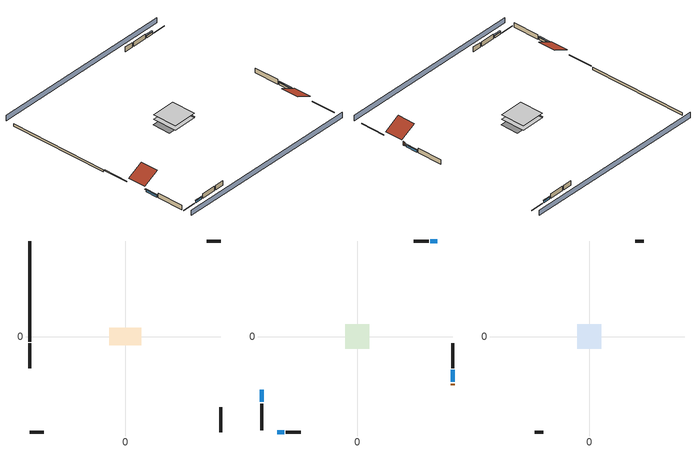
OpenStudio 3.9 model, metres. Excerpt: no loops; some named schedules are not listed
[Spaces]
crawlspace - vented 1
 floor foundation (Slab1 construction): -8.43,-4.68 -8.43,4.68 8.43,4.68 8.43,-4.68 z-0.91
 wall outside (RimJoist1 construction): -49.74,-3.61 -49.74,-16.6 z0.3:0.61
 wall outside (RimJoist2 construction): 49.74,49.74 42.52,49.74 z0.3:0.61
 wall outside (RimJoist3 construction): 49.74,-49.74 49.74,-36.76 z0.3:0.61
 wall outside (RimJoist4 construction): -49.74,-49.74 -42.52,-49.74 z0.3:0.61
 wall foundation (FoundationWall1 construction): -49.74,49.74 -49.74,-2.68 z-0.91:0.3
conditioned space 1
 floor to crawlspace - vented 1 (Floor1 construction): -6.28,-6.28 -6.28,6.28 6.28,6.28 6.28,-6.28 z0.3
 wall outside (Wall1 construction): -49.74,-34.99 -49.74,-48.81 z0.3:2.74
 wall outside (Wall2 construction): 37.12,49.74 29.44,49.74 z0.3:2.74
 wall outside (Wall3 construction): 49.74,-16.52 49.74,-3.46 z0.3:2.74
 wall outside (Wall4 construction): -37.12,-49.74 -29.44,-49.74 z0.3:2.74
 wall outside (AdiabaticWallConstruction): -49.74,-27.84 -49.74,-34.07 / 49.74,-23.67 49.74,-17.45 z0.3:1.49; 41.59,49.74 38.04,49.74 / -41.59,-49.74 -38.04,-49.74 z0.3:1.46
 wall outside (AdiabaticWallConstruction 1): 49.74,-25.51 49.74,-24.59 z0.3:2.34
 window (WindowConstruction): -49.74,-27.84 -49.74,-34.07 z0.3:1.49
 window (WindowConstruction 1): 41.59,49.74 38.04,49.74 z0.3:1.46
 window (WindowConstruction 2): 49.74,-23.67 49.74,-17.45 z0.3:1.49
 window (WindowConstruction 3): -41.59,-49.74 -38.04,-49.74 z0.3:1.46
 door (Door): 49.74,-25.51 49.74,-24.6 z0.3:2.34
attic - vented 1
 floor to conditioned space 1 (Floor2 construction Reversed): -6.28,-6.28 -6.28,6.28 6.28,6.28 6.28,-6.28 z2.74
 wall outside (Wall5 construction): 28.51,49.74 24.02,49.74 z0.3:2.74
 wall outside (Wall6 construction): -28.51,-49.74 -24.02,-49.74 z0.3:2.74
 roof outside (Roof1 construction): -49.74,-26.92,2.74 -41.34,-26.92,6.94 -41.34,-17.53,6.94 -49.74,-17.53,2.74
 roof outside (Roof2 construction): 49.74,-26.44,2.74 41.34,-26.44,6.94 41.34,-35.83,6.94 49.74,-35.83,2.74
shading: -49.74,-54.31 49.74,-54.31 / 49.74,54.31 -49.74,54.31 z0:2.74; -49.74,-34.37 -49.74,-27.54 -50.35,-27.54 -50.35,-34.37 z1.8; 37.74,49.74 41.89,49.74 41.89,50.35 37.74,50.35 z1.77; 49.74,-17.14 49.74,-23.97 50.35,-23.97 50.35,-17.14 z1.8; -37.74,-49.74 -41.89,-49.74 -41.89,-50.35 -37.74,-50.35 z1.77
[Site]
Portland Intl Arpt_OR: Latitude {deg}=45.59; Longitude {deg}=-122.6; Time Zone {hr}=-8; Elevation {m}=33; Terrain=Suburbs; Keep Site Location Information=Yes
[Site:GroundTemperature:Shallow]
10.2558, 8.96328, 8.85977, 9.47314, 11.9355, 14.3863, 16.5111, 17.8571, 17.9714, 16.8767, 14.8061, 12.4304
[Site:WaterMainsTemperature]
Calculation Method=Schedule; Temperature Schedule=mains temperature schedule
[Building]
Building 1
[Material] Roughness=Rough
Name | Thickness {m} | Conductivity {W/m-K} | Density {kg/m3} | Specific Heat {J/kg-K} | Thermal Absorptance | Solar Absorptance | Visible Absorptance
metal surfacing | 0.000508 | 50.0403 | 7801.74 | 460.57 | 0.9 | 0.9 | 0.9
roof rigid ins | 0.00396442 | 0.029427 | 32.04 | 1214.23 | 0.9 | 0.7 | 0.7
osb sheathing 0.5 in. | 0.0127 | 0.115458 | 512.64 | 1214.23 | 0.9 | 0.6 | 0.6
wood siding | 0.0254 | 0.102417 | 544.68 | 1172.36 | 0.9 | 0.85 | 0.85
osb sheathing 0.5 in. 1 | 0.0127 | 0.115458 | 512.64 | 1214.23 | 0.9 | 0.7 | 0.7
wall stud and cavity | 0.1397 | 0.550994 | 139.0536 | 1170.24 | 0.9 | 0.7 | 0.7
gypsum board | 0.0127 | 0.160291 | 801 | 837.4 | 0.9 | 0.6 | 0.6
wall stud and cavity 1 | 0.1397 | 0.727959 | 139.0536 | 1170.24 | 0.9 | 0.6 | 0.6
rim joist stud and cavity | 0.0508 | 0.178688 | 50.32683 | 1063.81 | 0.9 | 0.6 | 0.6
floor stud and cavity | 0.1397 | 0.923637 | 92.3553 | 1139.71 | 0.9 | 0.7 | 0.7
osb sheathing 0.75 in. | 0.01905 | 0.115458 | 512.64 | 1214.23 | 0.9 | 0.7 | 0.7
floor covering | 0.0127 | 0.0433444 | 54.468 | 1339.84 | 0.9 | 0.6 | 0.6
ceiling loosefill ins | 0.254 | 0.0480833 | 16.02 | 1046.75 | 0.9 | 0.7 | 0.7
ceiling stud and cavity | 0.1397 | 0.104117 | 65.682 | 1177.47 | 0.9 | 0.7 | 0.7
concrete 8.0 in. | 0.2032 | 1.803125 | 2242.8 | 837.4 | 0.9 | 0.7 | 0.7
soil 0.5 in. | 0.0127 | 3.462 | 1842.3 | 418.7 | 0.9 | 0.7 | 0.7
wood siding 1; wood siding 2 | 0.0254 | 0.102417 | 544.68 | 1172.36
wall rigid ins | 0.512978 | 0.029427 | 32.04 | 1214.23 | 0.9 | 0.7 | 0.7
wall stud and cavity 2 | 0.0889 | 0.380278 | 52.3479 | 1209.89 | 0.9 | 0.7 | 0.7
door material | 0.04445 | 0.0612267 | 512.64 | 1214.23 | 0.9 | 0.7 | 0.7
wall stud and cavity 3 | 0.0889 | 0.391764 | 83.0341 | 1211.67 | 0.9 | 0.7 | 0.7
furniture material conditioned space 1 | 0.1524 | 0.115458 | 640.8 | 1214.23 | 0.9 | 0.6 | 0.6
[Construction]
Roof1 construction; Roof2 construction: metal surfacing, roof rigid ins, osb sheathing 0.5 in.
Wall1 construction; Wall2 construction; Wall3 construction; Wall4 construction: wood siding, osb sheathing 0.5 in. 1, wall stud and cavity, gypsum board
Wall5 construction; Wall6 construction: wood siding, osb sheathing 0.5 in. 1, wall stud and cavity 1
RimJoist1 construction; RimJoist2 construction; RimJoist3 construction; RimJoist4 construction: wood siding, rim joist stud and cavity
Floor1 construction: floor stud and cavity, osb sheathing 0.75 in., floor covering
Floor2 construction Reversed: gypsum board, ceiling stud and cavity, ceiling loosefill ins
FoundationWall1 construction: concrete 8.0 in.
Slab1 construction: soil 0.5 in.
WindowConstruction; WindowConstruction 1; WindowConstruction 2; WindowConstruction 3: WindowMaterial
AdiabaticWallConstruction: wood siding 1, wall rigid ins, wall stud and cavity 2, gypsum board
Door: door material
AdiabaticWallConstruction 1: wood siding 2, wall rigid ins, wall stud and cavity 2, gypsum board
PartitionWallConstruction: gypsum board, wall stud and cavity 3, gypsum board
furniture construction conditioned space 1: furniture material conditioned space 1
[WindowMaterial:SimpleGlazingSystem]
WindowMaterial: U-Factor {W/m2-K}=2.78222; Solar Heat Gain Coefficient=0.56
[ThermalZone] Multiplier=1; Use Ideal Air Loads=No
Name | Volume {m3} | Thermostat
conditioned space | 384.656 | conditioned space temperature setpoint
attic - vented | 147.678
crawlspace - vented | 192.328
[Sizing:Zone] Zone Cooling Design Supply Air Temperature Input Method=SupplyAirTemperature; Zone Cooling Design Supply Air Temperature {C}=14; Zone Cooling Design Supply Air Temperature Difference {deltaC}=11.11; Zone Heating Design Supply Air Temperature Input Method=SupplyAirTemperature; Zone Heating Design Supply Air Temperature {C}=40; Zone Heating Design Supply Air Temperature Difference {deltaC}=11.11; Zone Cooling Design Supply Air Humidity Ratio {kg-H2O/kg-air}=0.0085; Zone Heating Design Supply Air Humidity Ratio {kg-H2O/kg-air}=0.008; Cooling Design Air Flow Method=DesignDay; Heating Design Air Flow Method=DesignDay; Account for Dedicated Outdoor Air System=No; Dedicated Outdoor Air System Control Strategy=NeutralSupplyAir; Dedicated Outdoor Air Low Setpoint Temperature for Design {C}=autosize; Dedicated Outdoor Air High Setpoint Temperature for Design {C}=autosize; Zone Load Sizing Method=Sensible Load Only No Latent Load; Zone Latent Cooling Design Supply Air Humidity Ratio Input Method=HumidityRatioDifference; Zone Cooling Design Supply Air Humidity Ratio Difference {kgWater/kgDryAir}=0.005; Zone Latent Heating Design Supply Air Humidity Ratio Input Method=HumidityRatioDifference; Zone Humidification Design Supply Air Humidity Ratio Difference {kgWater/kgDryAir}=0.005; Sizing Option=Coincident
conditioned space; attic - vented; crawlspace - vented
[Space]
Name | Thermal Zone | Volume {m3}
conditioned space 1 | conditioned space | 384.656
attic - vented 1 | attic - vented | 147.678
crawlspace - vented 1 | crawlspace - vented | 192.328
[ThermostatSetpoint:DualSetpoint]
conditioned space temperature setpoint: Heating Setpoint Temperature Schedule=heating setpoint; Cooling Setpoint Temperature Schedule=cooling setpoint; Temperature Difference Between Cutout And Setpoint {deltaC}=0
[Foundation:Kiva]
Foundation Kiva 1: Initial Indoor Air Temperature {C}=8.02769; Wall Height Above Grade {m}=0.3048; Wall Depth Below Slab {m}=0.2032
[Foundation:Kiva:Settings]
Soil Conductivity {W/m-K}=3.462; Soil Density {kg/m3}=1842.3; Soil Specific Heat {J/kg-K}=418.7; Ground Solar Absorptivity=0.9; Ground Thermal Absorptivity=0.9; Ground Surface Roughness {m}=0.03; Far-Field Width {m}=40; Deep-Ground Boundary Condition=ZeroFlux; Deep-Ground Depth {m}=40; Minimum Cell Dimension {m}=0.2; Maximum Cell Growth Coefficient=3; Simulation Timestep=Timestep
[SurfaceProperty:ExposedFoundationPerimeter]
Slab1: Exposed Perimeter Calculation Method=TotalExposedPerimeter; Total Exposed Perimeter {m}=52.4256
[SurfaceProperty:IncidentSolarMultiplier] Incident Solar Multiplier=1; Incident Solar Multiplier Schedule=trans schedule winter=0.85 summer=0.7
Window1; Window2; Window3; Window4
[InternalMass:Definition] Design Level Calculation Method=SurfaceArea
Name | Construction | Surface Area {m2}
partition wall mass | PartitionWallConstruction | 157.749
furniture mass conditioned space 1 | furniture construction conditioned space 1 | 63.09974
[InternalMass] Space or SpaceType=conditioned space 1; Multiplier=1
Name | Internal Mass Definition
partition wall mass | partition wall mass
furniture mass conditioned space 1 | furniture mass conditioned space 1
[EnergyManagementSystem:Sensor]
Name | Output Variable or Output Meter Index Key | Output Variable or Output Meter
water_heater_amb_temp; fridge_tin_s; tin_s; tin_s_1 | conditioned space | Zone Mean Air Temperature
water_heater_amb_rh | conditioned space | Zone Air Relative Humidity
water_heater_T_set | water heater setpoint | Schedule Value
out_pb_s |  | Site Outdoor Air Barometric Pressure
out_wt_s |  | Site Outdoor Air Humidity Ratio
win_s | conditioned space | Zone Air Humidity Ratio
site_vw_s |  | Site Wind Speed
tout_s | conditioned space | Zone Outdoor Air Drybulb Temperature
cool_season | cooling season schedule | Schedule Value
natural_vent_s | natural vent schedule | Schedule Value
htg_sp_s; htg_sp_s_1 | heating setpoint | Schedule Value
clg_sp_s; clg_sp_s_1 | cooling setpoint | Schedule Value
mech_vent_range_fan_0_sch_s | mech vent range fan 0 schedule | Schedule Value
mech_vent_bath_fan_0_sch_s | mech vent bath fan 0 schedule | Schedule Value
clothes_dryer_exhaust_0_sch_s | clothes_dryer | Schedule Value
conditioned_space_htg_unmet_s | conditioned space | Zone Heating Setpoint Not Met Time
conditioned_space_clg_unmet_s | conditioned space | Zone Cooling Setpoint Not Met Time
htg_load_cond |  | Heating:EnergyTransfer:Zone:CONDITIONED SPACE
clg_load_cond |  | Cooling:EnergyTransfer:Zone:CONDITIONED SPACE
s_conv | Floor1 | Surface Inside Face Convection Heat Gain Energy
s_ig | Floor1 | Surface Inside Face Internal Gains Radiation Heat Gain Energy
s_sol | Floor1 | Surface Inside Face Solar Radiation Heat Gain Energy
s_lgt | Floor1 | Surface Inside Face Lights Radiation Heat Gain Energy
s_surf | Floor1 | Surface Inside Face Net Surface Thermal Radiation Heat Gain Energy
s_conv_1 | Floor2 | Surface Inside Face Convection Heat Gain Energy
s_ig_1 | Floor2 | Surface Inside Face Internal Gains Radiation Heat Gain Energy
s_sol_1 | Floor2 | Surface Inside Face Solar Radiation Heat Gain Energy
s_lgt_1 | Floor2 | Surface Inside Face Lights Radiation Heat Gain Energy
s_surf_1 | Floor2 | Surface Inside Face Net Surface Thermal Radiation Heat Gain Energy
ss_sol | Door1 | Surface Inside Face Solar Radiation Heat Gain Energy
ss_lgt | Door1 | Surface Inside Face Lights Radiation Heat Gain Energy
ss_conv | Door1 | Surface Inside Face Convection Heat Gain Energy
ss_ig | Door1 | Surface Inside Face Internal Gains Radiation Heat Gain Energy
ss_surf | Door1 | Surface Inside Face Net Surface Thermal Radiation Heat Gain Energy
ss_conv_1 | Window1 | Surface Inside Face Convection Heat Gain Energy
ss_ig_1 | Window1 | Surface Inside Face Internal Gains Radiation Heat Gain Energy
ss_surf_1 | Window1 | Surface Inside Face Net Surface Thermal Radiation Heat Gain Energy
ss_trans_in | Window1 | Surface Window Transmitted Solar Radiation Rate
ss_back_out | Window1 | Surface Window Shortwave from Zone Back Out Window Heat Transfer Rate
ss_trans_out | Window1 | Surface Inside Face Initial Transmitted Diffuse Transmitted Out Window Solar Radiation Rate
ss_conv_2 | Window2 | Surface Inside Face Convection Heat Gain Energy
ss_ig_2 | Window2 | Surface Inside Face Internal Gains Radiation Heat Gain Energy
ss_surf_2 | Window2 | Surface Inside Face Net Surface Thermal Radiation Heat Gain Energy
ss_trans_in_1 | Window2 | Surface Window Transmitted Solar Radiation Rate
ss_back_out_1 | Window2 | Surface Window Shortwave from Zone Back Out Window Heat Transfer Rate
ss_trans_out_1 | Window2 | Surface Inside Face Initial Transmitted Diffuse Transmitted Out Window Solar Radiation Rate
ss_conv_3 | Window3 | Surface Inside Face Convection Heat Gain Energy
ss_ig_3 | Window3 | Surface Inside Face Internal Gains Radiation Heat Gain Energy
ss_surf_3 | Window3 | Surface Inside Face Net Surface Thermal Radiation Heat Gain Energy
ss_trans_in_2 | Window3 | Surface Window Transmitted Solar Radiation Rate
ss_back_out_2 | Window3 | Surface Window Shortwave from Zone Back Out Window Heat Transfer Rate
ss_trans_out_2 | Window3 | Surface Inside Face Initial Transmitted Diffuse Transmitted Out Window Solar Radiation Rate
ss_conv_4 | Window4 | Surface Inside Face Convection Heat Gain Energy
ss_ig_4 | Window4 | Surface Inside Face Internal Gains Radiation Heat Gain Energy
ss_surf_4 | Window4 | Surface Inside Face Net Surface Thermal Radiation Heat Gain Energy
ss_trans_in_3 | Window4 | Surface Window Transmitted Solar Radiation Rate
ss_back_out_3 | Window4 | Surface Window Shortwave from Zone Back Out Window Heat Transfer Rate
ss_trans_out_3 | Window4 | Surface Inside Face Initial Transmitted Diffuse Transmitted Out Window Solar Radiation Rate
s_conv_2 | Wall1 | Surface Inside Face Convection Heat Gain Energy
s_ig_2 | Wall1 | Surface Inside Face Internal Gains Radiation Heat Gain Energy
s_sol_2 | Wall1 | Surface Inside Face Solar Radiation Heat Gain Energy
s_lgt_2 | Wall1 | Surface Inside Face Lights Radiation Heat Gain Energy
s_surf_2 | Wall1 | Surface Inside Face Net Surface Thermal Radiation Heat Gain Energy
s_conv_3 | Wall2 | Surface Inside Face Convection Heat Gain Energy
s_ig_3 | Wall2 | Surface Inside Face Internal Gains Radiation Heat Gain Energy
s_sol_3 | Wall2 | Surface Inside Face Solar Radiation Heat Gain Energy
s_lgt_3 | Wall2 | Surface Inside Face Lights Radiation Heat Gain Energy
s_surf_3 | Wall2 | Surface Inside Face Net Surface Thermal Radiation Heat Gain Energy
s_conv_4 | Wall3 | Surface Inside Face Convection Heat Gain Energy
s_ig_4 | Wall3 | Surface Inside Face Internal Gains Radiation Heat Gain Energy
s_sol_4 | Wall3 | Surface Inside Face Solar Radiation Heat Gain Energy
s_lgt_4 | Wall3 | Surface Inside Face Lights Radiation Heat Gain Energy
s_surf_4 | Wall3 | Surface Inside Face Net Surface Thermal Radiation Heat Gain Energy
s_conv_5 | Wall4 | Surface Inside Face Convection Heat Gain Energy
s_ig_5 | Wall4 | Surface Inside Face Internal Gains Radiation Heat Gain Energy
s_sol_5 | Wall4 | Surface Inside Face Solar Radiation Heat Gain Energy
s_lgt_5 | Wall4 | Surface Inside Face Lights Radiation Heat Gain Energy
s_surf_5 | Wall4 | Surface Inside Face Net Surface Thermal Radiation Heat Gain Energy
im_conv | furniture mass conditioned space 1 | Surface Inside Face Convection Heat Gain Energy
im_ig | furniture mass conditioned space 1 | Surface Inside Face Internal Gains Radiation Heat Gain Energy
im_sol | furniture mass conditioned space 1 | Surface Inside Face Solar Radiation Heat Gain Energy
im_lgt | furniture mass conditioned space 1 | Surface Inside Face Lights Radiation Heat Gain Energy
im_surf | furniture mass conditioned space 1 | Surface Inside Face Net Surface Thermal Radiation Heat Gain Energy
im_conv_1 | partition wall mass | Surface Inside Face Convection Heat Gain Energy
im_ig_1 | partition wall mass | Surface Inside Face Internal Gains Radiation Heat Gain Energy
im_sol_1 | partition wall mass | Surface Inside Face Solar Radiation Heat Gain Energy
im_lgt_1 | partition wall mass | Surface Inside Face Lights Radiation Heat Gain Energy
im_surf_1 | partition wall mass | Surface Inside Face Net Surface Thermal Radiation Heat Gain Energy
airflow_gain | infil flow | Infiltration Sensible Heat Gain Energy
airflow_loss | infil flow | Infiltration Sensible Heat Loss Energy
airflow_gain_1 | natural vent flow | Infiltration Sensible Heat Gain Energy
airflow_loss_1 | natural vent flow | Infiltration Sensible Heat Loss Energy
airflow_gain_2 | whole house fan flow | Infiltration Sensible Heat Gain Energy
airflow_loss_2 | whole house fan flow | Infiltration Sensible Heat Loss Energy
mv_conv | mech vent bath fan 0 | Electric Equipment Convective Heating Energy
mv_rad | mech vent bath fan 0 | Electric Equipment Radiant Heating Energy
mv_conv_1 | mech vent house fan | Electric Equipment Convective Heating Energy
mv_rad_1 | mech vent house fan | Electric Equipment Radiant Heating Energy
mv_conv_2 | mech vent house fan cfis | Electric Equipment Convective Heating Energy
mv_rad_2 | mech vent house fan cfis | Electric Equipment Radiant Heating Energy
mv_conv_3 | mech vent range fan 0 | Electric Equipment Convective Heating Energy
mv_rad_3 | mech vent range fan 0 | Electric Equipment Radiant Heating Energy
mv_conv_4 | mech vent house fan latent load | Other Equipment Convective Heating Energy
mv_rad_4 | mech vent house fan latent load | Other Equipment Radiant Heating Energy
mv_conv_5 | mech vent house fan sensible load | Other Equipment Convective Heating Energy
mv_rad_5 | mech vent house fan sensible load | Other Equipment Radiant Heating Energy
ig_lgt_conv | interior lighting | Lights Convective Heating Energy
ig_lgt_rad | interior lighting | Lights Radiant Heating Energy
ig_lgt_vis | interior lighting | Lights Visible Radiation Heating Energy
ig_ee_conv | clothes dryer | Electric Equipment Convective Heating Energy
ig_ee_rad | clothes dryer | Electric Equipment Radiant Heating Energy
ig_ee_conv_1 | clothes washer | Electric Equipment Convective Heating Energy
ig_ee_rad_1 | clothes washer | Electric Equipment Radiant Heating Energy
ig_ee_conv_2 | cooking range | Electric Equipment Convective Heating Energy
ig_ee_rad_2 | cooking range | Electric Equipment Radiant Heating Energy
ig_ee_conv_3 | dishwasher | Electric Equipment Convective Heating Energy
ig_ee_rad_3 | dishwasher | Electric Equipment Radiant Heating Energy
ig_ee_conv_4 | freezer | Electric Equipment Convective Heating Energy
ig_ee_rad_4 | freezer | Electric Equipment Radiant Heating Energy
ig_ee_conv_5 | fridge | Electric Equipment Convective Heating Energy
ig_ee_rad_5 | fridge | Electric Equipment Radiant Heating Energy
ig_ee_conv_6 | misc permanent spa heater | Electric Equipment Convective Heating Energy
ig_ee_rad_6 | misc permanent spa heater | Electric Equipment Radiant Heating Energy
ig_ee_conv_7 | misc permanent spa pump | Electric Equipment Convective Heating Energy
ig_ee_rad_7 | misc permanent spa pump | Electric Equipment Radiant Heating Energy
ig_ee_conv_8 | misc plug loads | Electric Equipment Convective Heating Energy
ig_ee_rad_8 | misc plug loads | Electric Equipment Radiant Heating Energy
ig_ee_conv_9 | misc tv | Electric Equipment Convective Heating Energy
ig_ee_rad_9 | misc tv | Electric Equipment Radiant Heating Energy
ig_ee_conv_10 | whole house fan | Electric Equipment Convective Heating Energy
ig_ee_rad_10 | whole house fan | Electric Equipment Radiant Heating Energy
ig_oe_conv | clothes dryer 1 | Other Equipment Convective Heating Energy
ig_oe_rad | clothes dryer 1 | Other Equipment Radiant Heating Energy
ig_oe_conv_1 | cooking range 1 | Other Equipment Convective Heating Energy
ig_oe_rad_1 | cooking range 1 | Other Equipment Radiant Heating Energy
ig_oe_conv_2 | general water use latent | Other Equipment Convective Heating Energy
ig_oe_rad_2 | general water use latent | Other Equipment Radiant Heating Energy
ig_oe_conv_3 | general water use sensible | Other Equipment Convective Heating Energy
ig_oe_rad_3 | general water use sensible | Other Equipment Radiant Heating Energy
ig_oe_conv_4 | water heater energy adjustment1 | Other Equipment Convective Heating Energy
ig_oe_rad_4 | water heater energy adjustment1 | Other Equipment Radiant Heating Energy
ig_oe_conv_5 | water heater lat | Other Equipment Convective Heating Energy
ig_oe_rad_5 | water heater lat | Other Equipment Radiant Heating Energy
ig_oe_conv_6 | water heater sens | Other Equipment Convective Heating Energy
ig_oe_rad_6 | water heater sens | Other Equipment Radiant Heating Energy
ig_ppl_conv | occupants | People Convective Heating Energy
ig_ppl_rad | occupants | People Radiant Heating Energy
[EnergyManagementSystem:Actuator]
Name | Actuated Component | Actuated Component Type | Actuated Component Control Type | Zone or Space
water_heater_sens_act | water heater sens | OtherEquipment | Power Level | conditioned space 1
water_heater_lat_act | water heater lat | OtherEquipment | Power Level | conditioned space 1
water_heater_LESchedOverride | water heater BottomElementSetpoint | Schedule:Constant | Schedule Value
water_heater_UESchedOverride | water heater TopElementSetpoint | Schedule:Constant | Schedule Value
water_heater_HPWHSchedOverride | water heater setpoint | Schedule:Constant | Schedule Value
[OtherEquipment:Definition] Design Level Calculation Method=EquipmentLevel
Name | Design Level {W} | Fraction Latent | Fraction Radiant | Fraction Lost
water heater sens; mech vent house fan sensible load | 0 | 0 | 0 | 0
water heater lat; mech vent house fan latent load | 0 | 1 | 0 | 0
water heater energy adjustment1 | 0.01 | 0 | 0 | 1
clothes dryer 2 | 0 | 0.015 | 0.081 | 0.85
cooking range 2 | 3598.79 | 0.16 | 0.384 | 0.2
general water use sensible | -43.4886 | 0 | 0.6 | 0
general water use latent | 44.1266 | 1 | 0 | 0
[OtherEquipment] Space or SpaceType=conditioned space 1
Name | Other Equipment Definition | Schedule | Fuel Type
water heater sens | water heater sens | Always On Discrete
water heater lat | water heater lat | Always On Discrete
water heater energy adjustment1 | water heater energy adjustment1 | Always On Discrete | Electricity
clothes dryer 1 | clothes dryer 2 | clothes_dryer | Electricity
cooking range 1 | cooking range 2 | cooking_range | NaturalGas
general water use sensible | general water use sensible | general water use schedule
general water use latent | general water use latent | general water use schedule
mech vent house fan sensible load | mech vent house fan sensible load | Always On Discrete
mech vent house fan latent load | mech vent house fan latent load | Always On Discrete
[ElectricEquipment:Definition] Design Level Calculation Method=EquipmentLevel
Name | Design Level {W} | Fraction Latent | Fraction Radiant | Fraction Lost
clothes washer | 920.71 | 0.03 | 0.162 | 0.7
clothes dryer | 6394.78 | 0.015 | 0.081 | 0.85
dishwasher | 510.547 | 0.3 | 0.18 | 0.4
fridge | 49.4292 | 0 | 0.6 | 0
freezer | 194.914 | 0 | 0.6 | 0
cooking range | 122.796 | 0.16 | 0.384 | 0.2
misc tv | 542.288 | 0 | 0.6 | 0
misc plug loads | 326.767 | 0.021 | 0.558 | 0.049
misc permanent spa heater | 341.201 | 0 | 0 | 1
misc permanent spa pump | 356.813 | 0 | 0 | 1
whole house fan; mech vent house fan | 0 | 0 | 0 | 1
mech vent house fan cfis | 0 | 0 | 0 | 0
mech vent range fan 0; mech vent bath fan 0 | 30 | 0 | 0 | 1
[ElectricEquipment] Space or SpaceType=conditioned space 1
Name | Electric Equipment Definition | Schedule
clothes washer | clothes washer | clothes_washer
clothes dryer | clothes dryer | clothes_dryer
dishwasher | dishwasher | dishwasher
fridge | fridge | fridge schedule
freezer | freezer | freezer schedule
cooking range | cooking range | cooking_range
misc tv | misc tv | plug_loads_tv
misc plug loads | misc plug loads | plug_loads_other
misc permanent spa heater | misc permanent spa heater | misc permanent spa heater schedule
misc permanent spa pump | misc permanent spa pump | misc permanent spa pump schedule
whole house fan | whole house fan | Always On Discrete
mech vent house fan | mech vent house fan | mech vent house fan schedule
mech vent house fan cfis | mech vent house fan cfis | mech vent house fan cfis schedule
mech vent range fan 0 | mech vent range fan 0 | mech vent range fan 0 schedule
mech vent bath fan 0 | mech vent bath fan 0 | mech vent bath fan 0 schedule
[WaterUse:Equipment:Definition]
Name | Peak Flow Rate {m3/s}
clothes washer | 1.16301e-05
dishwasher | 9.96929e-06
[Lights:Definition]
interior lighting: Design Level Calculation Method=LightingLevel; Lighting Level {W}=286.992; Fraction Radiant=0.6; Fraction Visible=0.2; Return Air Fraction=0
[Lights]
interior lighting: Lights Definition=interior lighting; Space or SpaceType=conditioned space 1; Schedule=lighting_interior; Fraction Replaceable=1
[Exterior:Lights:Definition]
exterior lighting: Design Level {W}=7.09205
[Exterior:Lights]
exterior lighting: Exterior Lights Definition=exterior lighting; Schedule=exterior lighting schedule
[People:Definition]
occupants: Number of People Calculation Method=People; Number of People {people}=2; Fraction Radiant=0.314171; Sensible Heat Fraction=0.56303; Carbon Dioxide Generation Rate {m3/s-W}=0; Enable ASHRAE 55 Comfort Warnings=No; Mean Radiant Temperature Calculation Type=EnclosureAveraged
[People]
occupants: People Definition=occupants; Space or SpaceType=conditioned space 1; Number of People Schedule=occupants; Activity Level Schedule=occupants activity schedule; Multiplier=1
[SpaceInfiltration:DesignFlowRate] Schedule=Always On Discrete
Name | Space or SpaceType | Design Flow Rate Calculation Method | Design Flow Rate {m3/s} | Air Changes per Hour {1/hr} | Constant Term Coefficient | Temperature Term Coefficient | Velocity Term Coefficient | Velocity Squared Term Coefficient
natural vent flow; whole house fan flow; infil flow | conditioned space 1 | Flow/Space | 0
infil crawlspace - vented 1 | crawlspace - vented 1 | AirChanges/Hour |  | 2.6013 | 1 | 0 | 0 | 0
[ZoneMixing]
whole house fan mix: Zone or Space=attic - vented; Schedule=Always On Continuous; Design Flow Rate Calculation Method=Flow/Zone; Design Flow Rate {m3/s}=0; Source Zone or Space=conditioned space
[SpaceInfiltration:EffectiveLeakageArea]
infil attic - vented 1: Space or SpaceType=attic - vented 1; Schedule=Always On Discrete; Effective Air Leakage Area {cm2}=5257.79; Stack Coefficient=0.000195296; Wind Coefficient=3.68758e-05
